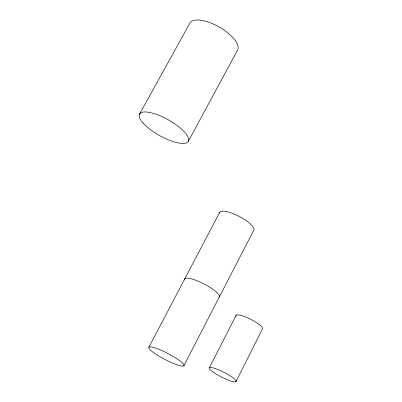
<?xml version="1.0" encoding="UTF-8"?>
<svg xmlns="http://www.w3.org/2000/svg" width="402" height="402" viewBox="0 0 402 402"><rect width="100%" height="100%" fill="white"/><g stroke="black" fill="none" stroke-linecap="round" stroke-linejoin="round"><path stroke-width="0.6" d="M235.873 381.759A15.085 2.643 27 0 0 218.587 369.835A15.085 2.643 27 0 0 213.618 372.398A15.085 2.643 27 0 0 235.873 381.759L262.28 329.293A14.919 3.291 26.9 0 0 250.536 319.183A14.919 3.291 26.9 0 0 235.894 316.032M209.447 367.609L236.185 315.218M183.799 365.85A19.834 3.332 27.5 0 0 160.267 349.901A19.834 3.332 27.5 0 0 155.107 353.695A19.834 3.332 27.5 0 0 183.799 365.85L253.551 230.607A19.276 5.517 27.5 0 0 238.914 216.266A19.276 5.517 27.5 0 0 219.432 213.105M148.901 347.182L219.773 212.196M188.332 141.298L237.582 50.079A27.396 11.005 29.7 0 0 218.477 26.612A27.396 11.005 29.7 0 0 189.709 23.502L139.348 114.444M184.659 279.943A19.552 4.457 27.5 0 1 203 283.43A19.552 4.457 27.5 0 1 219.17 297.269M143.65 123.69A27.949 8.995 29.2 0 0 186.407 142.876A27.949 8.995 29.2 0 0 161.71 116.515A27.949 8.995 29.2 0 0 143.65 123.69"/></g></svg>
